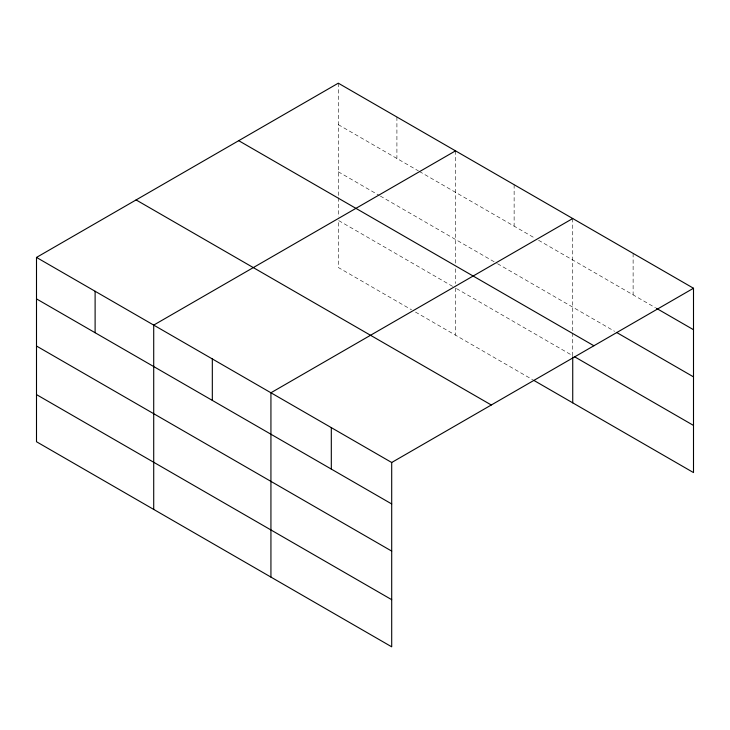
<?xml version="1.0" encoding="UTF-8"?>
<svg xmlns="http://www.w3.org/2000/svg" width="730" height="730" viewBox="0 0 730 730"><rect width="100%" height="100%" fill="white"/><g stroke="black" fill="none" stroke-linecap="round" stroke-linejoin="round"><path stroke-width="0.55" stroke-dasharray="3.65 2.74" d="M338.3 124.647L418.399 170.884M419.376 171.45L534.643 237.998M538.548 240.252L655.513 307.786M338.3 171.787L379.326 195.476M380.303 196.041L496.546 263.147M497.522 263.712L614.614 331.31M452.591 286.343L338.3 220.36L338.3 267.499L411.565 309.803M456.496 288.596L572.731 355.711L572.731 333.117M415.47 312.057L532.681 379.728M633.12 253.392L633.12 294.856M572.731 218.525L572.731 331.986M514.13 184.69L514.13 226.154M455.52 150.855L455.52 264.315M455.52 268.832L455.52 283.514M455.52 288.031L455.52 335.179M396.91 117.019L396.91 158.483M338.3 83.183L338.3 196.635M338.3 197.766L338.3 216.974"/><path stroke-width="1.09" d="M391.7 551.104L391.7 462.501L36.5 257.425L36.5 441.75L391.7 646.817L391.7 551.104L36.5 346.029M36.5 257.425L338.3 83.183L693.5 288.25L693.5 472.575L533.667 380.293M455.52 150.855L153.711 325.096L153.711 509.421M572.731 218.525L270.93 392.776L270.93 577.092M391.7 462.501L693.5 288.25M656.489 308.352L693.5 329.714M616.558 332.433L693.5 376.863M238.71 140.68L593.901 345.755M574.683 356.833L693.5 425.426M136.099 199.929L491.29 404.995M36.5 298.889L391.7 503.955M36.5 394.601L391.7 599.677M572.731 356.833L572.731 402.851M331.31 427.634L331.31 469.098M212.321 358.932L212.321 400.396M95.11 291.261L95.11 332.725"/></g></svg>
